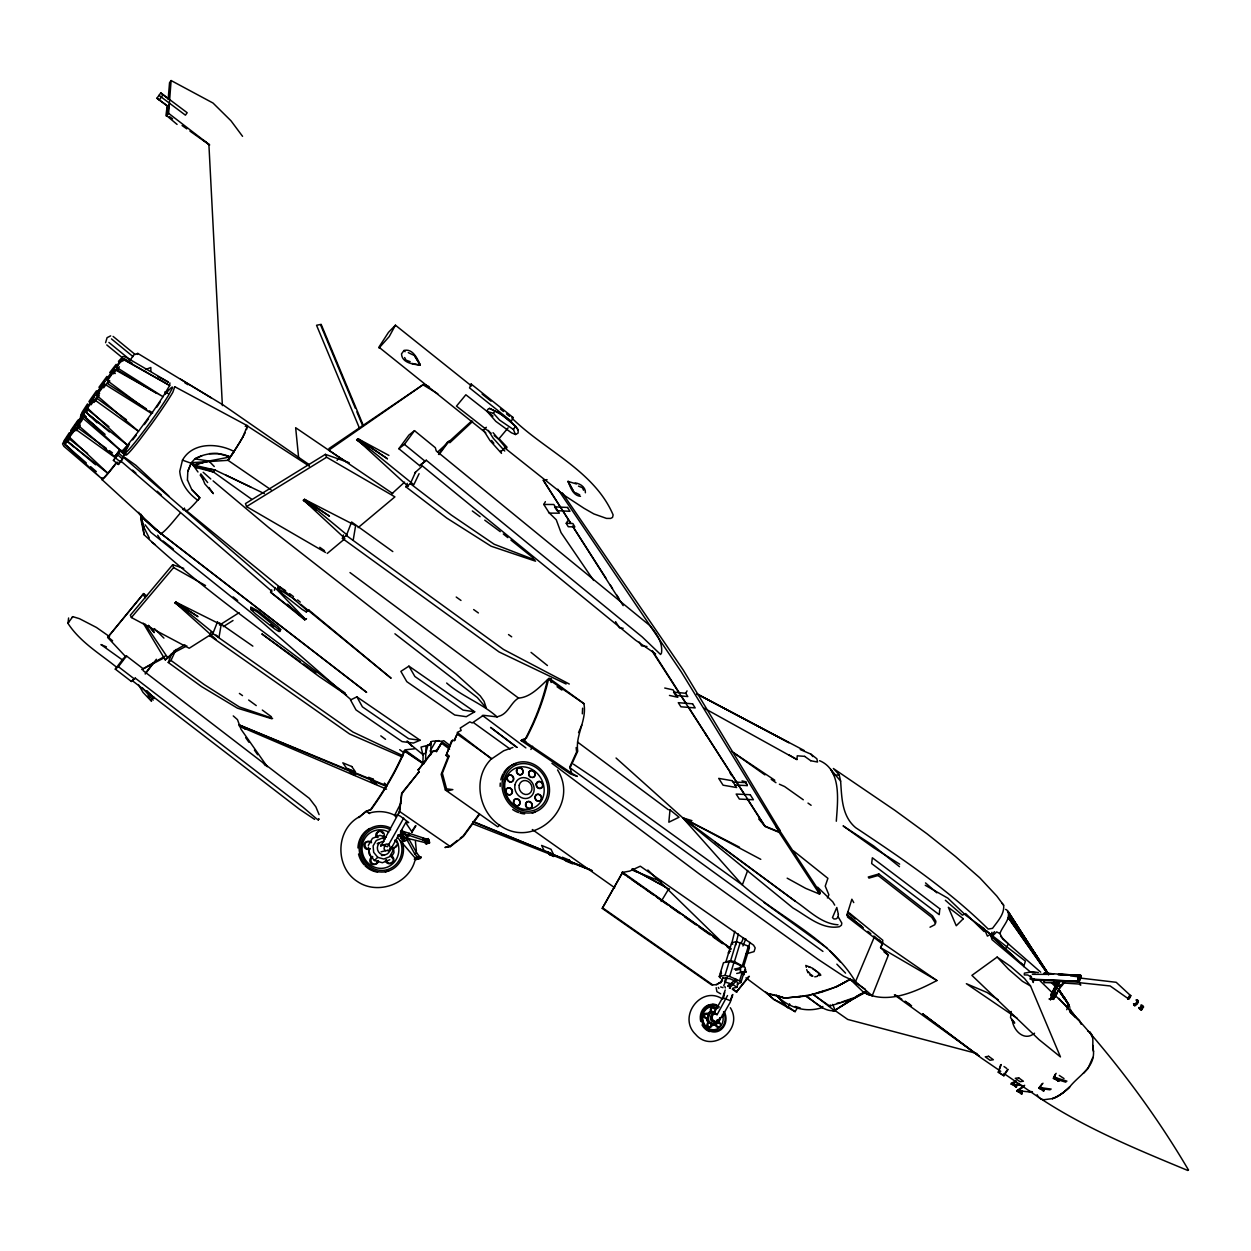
<?xml version="1.0" encoding="UTF-8"?>
<svg xmlns="http://www.w3.org/2000/svg" width="1251" height="1251" viewBox="0 0 1251 1251"><rect width="100%" height="100%" fill="white"/><g stroke="black" fill="none" stroke-linecap="round" stroke-linejoin="round"><path stroke-width="1.5" d="M1137.331 1000.049L1136.831 1002.536M1133.484 1003.771L1134.36 1004.928M1133.906 1004.616L1133.906 1003.755M1134.36 1004.35L1134.688 1006.054L1137.784 1003.067L1138.347 1000.503L1136.799 1000.534M1188.45 1169.92L1187.715 1170.404L1188.45 1169.966C1152.108 1108.089 1107.948 1050.668 1058.846 998.392M1079.801 978.016L1116.189 982.301L1130.638 995.655L1128.308 999.189M1127.855 999.205L1128.324 997.328M67.179 439.601L68.899 435.473L67.757 438.225M85.412 410.828L87.148 406.622L85.991 409.421M1059.409 982.958L1044.382 982.598L1044.444 979.658M551.05 682.499L551.175 678.636M422.885 762.907L423.198 753.602M425.512 761.75L426.012 746.831M430.61 754.979L431.048 741.937M187.415 480.228L187.822 471.361L191.122 463.23L182.474 460.165L179.753 471.314C180.754 483.402 188.135 493.488 197.83 500.291L199.863 497.726L191.856 489.532M424.715 840.156L428.28 838.608L429.765 842.752L426.31 844.05L424.652 841.376M280.662 629.519L279.943 631.458L278.707 631.427L274.798 629.034L255.829 614.132L250.966 609.597L250.779 607.048L258.097 610.988L277.628 626.36L280.662 629.519L279.254 630.504M1058.424 982.254L1058.08 985.475L1061.223 986.476L1061.239 984.646L1053.451 999.346L1049.026 998.955L1050.59 999.705L1058.362 984.99L1061.176 985.897L1053.451 999.346L1050.652 998.454L1058.424 983.755M582.34 713.821L582.622 708.175M583.904 703.609C587.094 720.451 575.21 734.697 577.727 751.21L570.049 767.895L571.691 773.259L577.368 776.433L570.581 774.025L521.057 740.529L525.232 739.091C534.99 720.498 542.684 700.716 547.406 680.137L548.485 679.309L583.904 703.609L549.126 678.183C540.495 686.033 530.737 697.433 518.524 698.074L349.999 572.567M1056.469 984.99L1056.548 988.884M1056.626 987.367L1056.782 984.334M83.598 414.097L85.428 409.327M1053.608 995.937L1053.451 998.986L1056.97 993.654L1054.624 992.903L1054.859 988.353M1050.59 999.705L1050.652 998.454M380.914 846.02L397.208 815.902M1037.11 1094.688A40.376 17.905 -54.7 0 0 1043.866 1099.738L1052.529 1098.597A40.407 17.921 -54.6 0 0 1069.668 1086.978C1078.44 1075.657 1094.453 1068.057 1093.515 1051.481C1091.247 1044.976 1095.876 1034.546 1087.807 1031.027M387.263 850.258L389.999 850.555L390.093 849.101M392.705 493.551L328.841 450.188L328.95 448.562L423.745 384.245L428.999 386.606M105.584 342.696L107.086 337.661L110.667 335.862M518.274 430.078L518.055 433.127L515.49 434.519L511.393 432.768L495.818 421.352L487.28 411.595L487.671 409.468L489.485 408.389L500.541 413.8L515.693 426.294L518.274 430.078C511.018 420.133 500.603 413.362 489.485 408.389M177.079 124.412L166.805 115.811L168.619 113.341L171.106 80.549L213.014 103.035L230.982 120.784L242.553 136.328M1058.768 1081.067L1058.878 1079.801L1054.843 1076.923L1053.702 1078.346L1058.768 1081.067L1053.702 1078.346M166.805 115.811L167.556 106.616M168.166 99.251L169.542 82.691L171.106 80.549M307.605 610.91L306.229 611.88L302.179 609.44L282.757 594.084L277.738 588.345L292.703 598.103L307.605 610.91L308.747 609.8L306.229 611.88M1054.734 1078.206L1054.843 1076.923M1043.866 1090.716L1043.975 1089.433L1039.956 1086.572L1038.815 1087.995L1043.866 1090.716L1038.815 1087.995M1039.847 1087.854L1039.956 1086.572M935.67 923.129L935.857 921.158L932.542 915.888L878.843 873.964L868.21 877.045M704.235 708.222L796.903 759.56L797.262 755.807L804.721 756.355M1021.973 1093.734L1022.083 1092.467L1018.095 1089.652L1016.985 1091.06L1021.973 1093.734L1016.985 1091.06M1016.5 1086.869L1012.528 1084.07L1012.653 1082.834L1011.559 1084.21L1016.5 1086.869L1016.625 1085.633L1013.982 1083.773M1017.97 1090.919L1018.095 1089.652M716.573 1025.195A2.346 2.064 79 0 0 719.935 1026.492A2.346 2.064 79 0 0 719.419 1022.567A2.346 2.064 79 0 0 716.495 1024.585L711.068 1025.492L711.944 1024.334A2.361 2.08 79 0 0 709.364 1022.583L707.941 1022.99A2.361 2.08 79 0 0 707.566 1026.664A2.361 2.08 79 0 0 710.849 1026.289M712.022 1024.944L711.96 1025.554A2.361 2.08 79 0 1 708.692 1026.696A2.361 2.08 79 0 1 708.864 1022.802L707.003 1018.001M836.309 821.235C837.638 801.344 842.001 769.944 819.577 760.686M68.602 617.994L67.976 623.389C79.986 641.888 99.595 653.538 116.437 667.096M399.632 811.492L401.868 793.65L419.085 771.758L401.665 793.197L399.444 811.008L397.896 815.011L399.632 811.492L450.407 846.599L463.464 836.387L479.602 814.276M1077.893 981.128L1078.034 979.924M512.988 417.427L511.409 421.321L469.532 387.888L471.252 384.104L512.988 417.427L511.847 417.834M427.044 842.283L426.075 843.94L427.373 842.236M1033.826 978.61L1033.248 982.504L1032.341 979.877L1078.159 982.129L1080.77 975.436L1044.866 973.278M377.145 861.892L377.27 861.095M378.396 860.594L378.24 861.611A3.941 3.737 76.4 0 1 372.673 863.69A3.941 3.737 76.4 0 1 372.063 857.482L372.861 856.904M515.49 434.519L513.426 429.5L499.54 420.07L493.441 413.268L494.88 411.172M353.22 540.072L355.628 525.592L304.525 499.352L303.368 500.275L316.55 510.361M277.785 589.409L278.082 586.703L279.505 586.688L285.65 590.707M515.224 426.591L513.426 429.5M121.128 450.297L121.472 451.361L82.081 417.474L80.736 415.019L82.253 412.267L86.303 417.036M274.422 590.3L274.939 587.61L305.197 619.057L306.511 618.682L304.759 619.839L270.576 592.192L271.78 589.893M174.718 386.825L172.873 392.173A41.439 2.596 -54.3 0 1 151.027 424.715L139.627 439.899A43.097 2.705 -54.3 0 1 126.101 453.66M745.877 972.23L742.938 972.59L743.141 971.62L745.877 972.23L745.361 970.682M721.843 1016.891L730.287 1002.16L732.851 994.514M727.519 995.546L717.104 1014.67L714.29 1012.497L722.625 997.688L725.205 990.041M719.434 1023.725A2.346 2.064 79 0 0 718.653 1022.849L719.638 1019.221M718.653 1022.849L720.545 1017.72L719.763 1017.861A2.346 2.064 78.6 0 0 720.795 1017.595M101.925 477.913L102.16 479.086A42.331 2.58 -54.3 0 0 107.805 473.363M1062.818 982.973L1078.753 984.021L1080.77 985.1L1079.128 981.456L1080.77 975.436L1058.831 974.138M391.751 855.356L390.656 856.372M548.485 679.309C543.763 699.903 536.069 719.685 526.311 738.293L522.136 739.732L571.691 773.259M279.098 588.377L279.505 586.688M731.507 944.427L734.775 931.213M735.541 945.365L738.356 934.012M747.66 951.417L749.896 942.425M1030.824 975.936L1030.026 979.033L1079.128 981.456L1080.77 975.436L1081.067 978.501M83.285 413.127L83.035 415.41L94.404 425.34M1030.887 972.387L991.98 939.61L990.901 935.92L991.918 932.276M566.077 684L499.086 651.959L342.414 538.43L343.446 534.928M454.692 739.435L457.131 734.04L491.768 758.685M454.285 740.858L457.131 734.04M862.267 926.944L846.99 914.856L851.868 899.219L853.745 902.597M1092.811 1057.439L1087.917 1068.62L1083.475 1073.342M731.679 942.722L725.924 961.769L730.631 960.768L734.446 961.628L743.594 966.632L749.458 947.586L748.379 946.178L736.432 941.643L731.679 942.722L732.773 944.114M730.631 960.768L736.432 941.643M740.623 967.32L740.545 971.167L741.921 972.449L745.096 971.464L745.174 967.617L743.782 966.335L739.748 967.508L739.435 969.478L739.748 967.508M737.058 984.115L740.905 982.567L739.591 980.909L729.661 976.468L733.899 962.566L729.224 961.519L723.469 962.738L719.231 976.578L720.576 978.235M734.446 961.628L740.264 942.503M732.914 988.149L736.839 987.367L738.074 983.286L736.948 981.847L729.865 978.704L722.922 977.829L720.67 982.723L722.922 977.829M739.591 980.909L742.234 972.23M740.905 982.567L744.064 972.168M1000.659 1064.648L998.314 1072.342L1001.269 1064.554M720.936 975.311L721.014 971.511M719.231 976.578L724.986 975.389L729.224 961.519M725.83 977.844L724.579 981.926L732.695 984.24L736.839 987.367M742.515 965.256L748.379 946.178M401.978 756.824L349.561 733.962L209.84 635.774L210.981 632.13M1023.646 966.601L1025.413 961.143L978.016 924.63M109.541 636.634L96.468 627.47L79.47 618.682L72.808 616.665L68.101 622.967M246.572 429.531L247.338 425.95A53.762 4.879 -54.3 0 0 246.588 425.715M501.01 450.735L500.588 451.955L504.935 447.936M535.553 561.183L491.096 546.202L446.81 518.102L405.965 486.889L407.263 483.355M747.676 870.446L742.343 884.942C779.31 917.358 829.601 938.578 855.512 981.675L872.228 995.733L888.398 955.076L880.579 947.664L882.706 943.098L936.905 980.534C915.153 991.965 887.053 1004.96 863.299 992.168M498.555 826.27L497.632 826.755L445.356 789.96L441.15 774.322L447.889 757.355L446.107 755.401L451.392 741.108L455.458 739.748M446.107 755.401L452.612 739.982M1137.331 1001.035L1134.892 1004.725M1140.146 1007.305L1139.724 1009.182M1130.638 996.343L1129.653 998.235M342.414 538.43L346.371 535.537L351.609 521.995L392.814 551.566M209.84 635.774L212.873 633.553L217.58 621.622M447.311 754.29L449.078 756.245L442.354 773.212L446.56 788.849L452.846 789.616L448.077 790.726L445.356 789.96M272.014 718.825L237.455 708.175L201.458 686.533L168.244 662.467L171.622 654.007M1040.691 972.168L1002.723 938.922L999.94 933.606C1002.067 926.256 1012.575 917.749 1006.836 909.993A39.969 12.041 -41.5 0 0 1005.554 909.414M723.719 985.851L727.394 976.937M741.327 943.035L743.532 937.687M742.922 945.975L745.846 938.829M187.728 471.439L191.387 462.698L194.953 458.773L201.833 455.849M874.48 936.608L855.512 981.675L843.549 976.187L817.904 959.236L699.246 873.902L551.91 763.298M1065.868 1082.193L1053.389 1078.346L1056.141 1073.342M1053.389 1078.346L1055.062 1074.39M414.925 860.594C408.686 884.207 377.661 895.263 357.598 881.658C334.517 867.146 335.44 828.944 359.913 816.481M383.588 837.154L384.651 836.684M578.541 732.601L581.778 725.127M1011.215 1011.48L1010.542 1017.61L1014.717 1023.068L1011.527 1019.471M723.797 996.875L724.673 992.543M404.761 750.96L404.245 750.944C395.41 771.773 383.776 791.242 370.546 809.616L365.824 811.367L358.724 817.575L366.324 811.414L371.047 809.678C384.276 791.289 395.926 771.804 404.761 750.96L423.839 763.829M405.965 486.889L410.344 483.652L415.692 471.768M569.721 767.004L576.617 751.992L576.148 747.535M125.491 451.251L127.696 446.935M168.244 662.467L170.98 660.45L176.031 649.535M123.098 360.867L123.614 359.741L121.566 361.43M827.411 897.952L828.881 894.809L825.238 886.115L827.896 878.327L793.822 851.133M1066.712 1009.682L1068.948 1004.913L1058.283 988.618L1069.902 1007.274M419.085 473.691L413.831 484.731L357.551 439.148L356.676 439.852L369.045 449.234M1057.955 985.944L1060.082 981.284L1064.945 982.035L1061.223 986.476M153.764 696.948L150.777 700.404M397.802 835.23L400.82 834.104L403.745 834.573L404.714 832.697L403.447 832.071L402.071 834.73L397.552 836.403M882.799 943.129L880.579 947.664L936.905 980.534M65.975 441.65L65.365 442.885L67.194 438.147M75.044 427.263L76.718 423.933L69.728 435.692M92.558 399.96L95.123 394.831L87.977 406.841L92.339 398.85L95.592 400.961M125.819 656.853L107.649 637.431L143.646 593.584L146.695 596.023M856.513 983.646L850.242 979.252L835.856 987.055L812.728 994.264L829.679 1006.054L830.242 1004.944M822.251 1007.571L805.363 995.843L784.83 998.126L776.464 995.468C788.771 1007.696 805.566 1013.075 822.251 1007.571L822.798 1006.476M868.866 878.139L878.077 875.481L878.843 873.964M395.863 816.825L394.628 815.324L400.82 803.205M102.598 385.73L105.115 380.867L96.077 393.486L96.452 394.393L102.598 385.73L101.988 385.167M530.909 749.49L532.566 746.284M787.176 878.171L805.769 888.413L819.577 894.105L820.281 892.714L779.905 830.977M789.584 1004.209L787.833 1007.571L795.104 1011.668L797.106 1008.384M734.994 785.018L747.16 785.597L745.705 781.75L742.015 780.874M747.16 785.597L745.705 781.75M789.631 1004.146L787.833 1007.587L776.558 995.452L766.738 993.341L745.971 977.86M758.7 818.967L765.065 826.176L779.279 831.962L780.03 830.539L683.265 670.067L562.293 492.925M1056.923 982.676L1050.824 995.343L1057.72 982.27M197.971 471.987L191.387 462.698L228.026 460.321A51.51 4.691 -54.3 0 0 242.897 436.912L245.212 432.643M242.835 436.974L247.479 425.778L175.187 386.934M722.468 980.675L717.026 984.537L711.756 985.022L602.247 908.398L622.638 872.291L731.288 949.024M602.247 908.398L622.638 872.291M685.72 693.289L673.57 692.116L675.649 695.384L687.784 696.557L685.72 693.289L687.049 690.88M436.427 751.82L441.994 741.89L449.547 747.128M543.794 504.45L553.833 504.497L559.353 513.176L549.345 513.113L543.794 504.45L545.389 501.651M403.698 818.045L387.482 846.739L380.992 844.566M389.999 850.555L398.553 835.387M400.445 832.009L406.153 821.891M120.487 462.104L124.521 455.004L122.504 452.518M118.923 463.683L120.534 460.853M549.642 854.746L550.065 853.995L554.177 855.7L553.755 856.45L549.642 854.746L546.624 851.431L550.753 853.135L553.755 856.45M166.039 392.97L167.947 389.671M430.078 751.116L435.801 741.249L438.929 740.576M1020.535 962.785L1023.365 965.35L1005.569 948.883L1008.447 943.911L1000.612 936.295M384.917 844.769L384.01 848.944L385.449 850.711L389.593 850.508L390.703 848.616L389.061 844.566L386.934 843.972L380.585 845.848M391.485 856.888L393.971 852.65L393.518 847.584M368.294 845.426L372.47 838.358L379.944 835.371L386.293 837.169M64.067 441.087L62.55 443.839L63.832 446.263L102.16 479.086L65.115 444.809L63.942 442.573L66.678 439.742L67.961 441.884L107.852 473.3L116.499 462.495M566.234 523.309L572.88 523.528L574.881 526.952L568.251 526.734L566.234 523.309L567.688 520.854M661.169 901.455L668.816 888.726M412.392 830.586L415.441 825.769M411.907 832.259L415.957 825.832M118.329 464.481L122.614 459.039L117.672 454.942L113.403 460.399L118.329 464.481L120.299 461.369M113.403 460.399L117.672 454.942M68.586 622.122L69.337 620.934M337.082 460.337L339.099 457.256L346.621 461.9M119.392 366.809L117.328 369.968L156.688 393.408M230.215 456.943L208.901 461.04L194.859 458.851C205.805 452.721 218.675 451.642 230.215 456.943L228.026 460.321L271.107 489.86M117.969 367.168L113.544 373.83M117.985 453.081L115.155 457.381L120.487 450.047L117.344 453.19L119.517 450M1053.983 989.682L1051.372 993.669L1051.121 998.235L1053.749 994.248M1140.709 1007.54L1141.428 1006.461M250.841 487.124L214.891 469.938L213.514 472.018L196.954 467.749L192.998 465.372L191.528 462.635M196.954 467.749L197.674 466.654L213.514 472.018L251.686 499.258M116.499 365.777L117.141 364.823M1004.35 1074.265L1007.524 1069.511M998.314 1072.342L1003.881 1075.766L1008.134 1069.417M144.146 534.771L140.941 519.587L141.113 515.459L144.146 534.771C203.991 590.925 272.624 637.353 337.395 687.643L345.37 693.163M156.594 407.388L160.144 402.087M1050.136 1089.824L1038.971 1088.292L1041.911 1083.945M1038.971 1088.292L1042.99 1083.21M122.911 452.393L125.084 449.203M128.478 445.247L123.036 453.237L119.643 450.829M441.509 743.188L436.834 750.803L432.783 751.632L418.241 770.006L432.549 751.179L436.599 750.365L441.509 743.188L449.562 749.114M714.165 1011.308L713.899 1011.684A2.346 2.064 78.4 0 1 710.959 1011.574L707.566 1014.749A2.346 2.08 78.7 0 1 707.597 1017.094M129.494 361.086L133.701 355.003L137.782 353.407L211.419 397.974M318.254 819.905L319.005 818.811L318.239 819.905L316.315 818.576L303.149 807.317L135.28 678.136L131.371 681.467L115.28 669.113L123.38 658.433L126.523 655.977L142.63 668.347L143.255 670.708L309.404 798.419L315.846 806.817L319.099 814.604M108.743 380.679L103.692 387.81M109.807 380.851L107.789 383.744L146.258 408.78M80.58 417.474L64.254 442.01A33.886 1.47 -54.3 0 0 74.09 431.079L81.894 420.555M78.062 420.008L70.728 430.485L72.073 432.346M82.41 415.895L78.015 423.495M82.175 414.159L80.471 416.536L82.144 417.912M168.259 106.726L156.922 98.235L160.769 92.902L187.181 112.731L185.429 115.17L159.002 95.342M144.318 424.605L148.541 418.788M156.391 659.261L145.225 674.054M479.352 813.807L463.214 835.903L460.305 838.154M156.922 98.235L168.432 106.523M160.769 92.902L168.932 99.376M83.16 418.037L77.89 425.121L115.608 457.444M398.866 448.718L408.905 435.067L414.503 430.672L435.348 447.717L436.208 450.845L649.801 625.531C656.259 633.037 663.077 642.686 661.482 653.085L660.575 654.492L642.232 636.962L426.263 460.243L419.695 465.7L398.866 448.718L404.433 444.386L414.503 430.672M99.595 393.393L90.932 404.886M94.044 402.462L99.204 395.551M79.657 424.511L74.857 430.923M76.248 430.657L80.267 425.262M438.507 454.332L447.577 442.01M439.085 454.582L449.312 440.712M404.01 350.483L401.508 353.861C401.868 362.946 413.362 364.385 420.289 365.12C417.506 358.756 412.783 348.2 404.01 350.483L405.121 351.687M490.47 759.873C472.55 778.575 478.82 811.258 499.556 825.238M419.695 465.7L426.263 460.243M106.929 376.426L98.97 387.263L100.674 388.701M162.927 94.873L159.237 99.971M508.078 427.889L498.68 439.132L494.161 435.598M115.28 669.113L118.407 666.689L126.523 655.977M145.382 673.288L153.232 662.983M182.474 460.165C192.638 441.963 217.862 442.854 234.203 451.548L230.309 456.865L217.846 453.488L209.574 453.581M131.371 681.467L135.28 678.136M114.513 368.373L105.991 379.694L106.773 380.023L112.887 371.828L111.871 371.813L115.295 373.517M132.637 439.867L136.343 435.129M732.242 989.134L736.417 992.027L748.614 976.499M736.417 992.027L749.38 976.312M1015.515 1087.01L1016.625 1085.633M1020.972 1093.874L1022.083 1092.467M117.203 462.166L114.811 465.169A41.893 2.565 -54.3 0 1 102.035 478.179M1042.849 1090.841L1043.975 1089.433M1057.736 1081.224L1058.878 1079.801M107.649 637.431L143.646 593.584M120.862 360.601L115.092 367.669L120.737 361.883L118.438 361.367L121.472 358.13M84.646 412.533L87.992 408.577M69.462 437.803L67.71 441.462L73.277 446.701M127.493 445.153L138.486 431.329L93.903 399.319L87.523 407.482L88.946 409.546L127.493 445.153A43.55 2.643 -54.2 0 1 121.535 451.298L83.442 415.926L82.222 413.628L85.131 410.578L86.46 412.783L127.461 445.215M1061.301 985.084L1063.35 982.629M183.741 568.361L172.654 564.733L130.354 615.195L131.402 617.525L189.214 648.253L210.309 634.882M180.379 512.941L173.436 521.245A52.292 4.613 -54.4 0 1 160.284 532.957M131.402 617.525L173.608 567.563L172.654 564.733M1013.482 956.389L990.901 935.92L994.529 931.682M328.841 450.188L423.745 384.245M118.126 452.706L115.108 456.083L118.126 452.706L274.97 588.126M728.27 986.586L735.682 978.845M729.38 988.118L736.823 980.424M137.438 354.424L137.782 353.407M124.74 448.968L126.93 446.623M72.011 617.369L72.808 616.665M183.209 509.673L184.491 508.344M123.568 358.865L120.987 360.569L124.084 358.552L132.309 363.337M140.753 514.036L140.941 519.587M122.942 456.599L124.521 455.004M192.998 465.372L208.901 461.04L214.265 466.529M83.52 413.581L84.536 412.549M183.256 509.642L184.569 508.313M66.162 443.104L64.771 444.23L65.224 442.51M728.082 985.553L729.224 984.412L729.958 985.428M123.849 454.457L125.46 452.878M990.901 935.92L991.98 936.546L996.703 931.901L999.94 933.606M1128.949 996.375L1129.778 995.53M1141.616 1009.807L1143.586 1006.836L1142.444 1006.054M143.208 623.123L165.304 659.934L172.622 652.975M484.246 429.249L486.342 427.279M368.435 847.115L369.029 853.901L374.409 860.5L377.771 857.357L383.822 859.046L389.499 856.747L392.658 851.368L392.235 846.552M449.828 442.745L472.612 421.462M447.889 757.355L449.078 756.245M165.304 659.934L176.172 650.332M391.735 493.879L404.605 482.135M414.628 473.003L421.775 466.482M437.506 452.127L471.83 420.821M707.425 1013.92L710.631 1011.089A2.346 2.064 78.4 0 1 712.366 1007.649M707.143 1014.17L711.397 1010.933L707.362 1014.452M376.754 862.815A3.925 3.737 76.4 0 1 371.203 863.659A3.925 3.737 76.4 0 1 371 857.779L368.513 849.32A3.925 3.737 75 0 1 363.947 844.753A3.925 3.737 75 0 1 369.608 842.204L370.499 841.954M369.905 842.455L371.391 841.704M327.246 553.458L344.901 538.696M358.146 527.625L394.909 496.866L326.636 457.24L325.401 454.348L245.477 503.574L246.541 506.592L325.573 552.489M358.021 438.757L387.388 458.742L358.021 438.757L388.936 455.442M216.001 635.023L218.988 637.447L221.146 624.718L175.891 602.122L174.999 602.826L185.461 610.519L175.156 602.701L216.157 639.496M729.427 951.041L728.238 952.793L728.958 953.356M415.395 857.31L414.441 859.187L418.413 858.812M418.225 856.466L417.224 857.232L418.491 858.765L415.692 859.812M419.867 858.78L420.883 856.888L416.849 857.279L418.225 858.937L420.993 857.842L420.821 856.904L418.303 857.779M719.403 1019.565L715.932 1022.255L712.1 1020.034L711.741 1015.108L715.212 1012.419M457.413 840.406L450.188 846.098L444.918 847.49L450.407 846.599M518.524 698.074C511.206 702.374 508.829 711.897 500.932 715.541L497.1 716.901L483.465 715.306L472.221 722.969L469.844 721.874L460.227 728.066L461.166 730.506L457.209 732.429L490.799 758.387M491.174 759.185L503.7 750.772L512.926 747.457M997.156 957.078L971.902 975.373L1038.987 1039.581L1060.457 1056.923L1030.527 985.991L1024.538 978.517L1010.495 966.335L997.156 957.078L1008.462 969.165L1022.505 981.347L1030.527 985.991M1032.513 1092.17L1016.797 1090.7L1024.663 1085.289M1017.282 1091.216L1023.568 1086.884M817.513 975.843C822.235 973.591 814.338 970.244 812.634 968.681M408.921 666.142L400.867 671.38L406.81 681.67L454.754 715.025L466.279 716.698L474.692 711.803L408.921 666.142L414.894 676.51L463.12 710.115L474.692 711.803M471.518 385.965L395.425 325.197L388.529 332.297L378.912 347.152L485.779 432.862M865.379 989.26L850.117 979.283C836.622 987.539 821.125 993.403 805.535 995.593C814.385 1001.081 823.111 1011.903 834.48 1010.636L852.447 999.033M833.275 1011.293L865.583 991.386M219.504 625.125L239.113 612.677M223.288 626.657L233.03 620.496M839.812 1007.164L861.063 993.716M379.022 348.028L389.217 336.582L395.425 325.197M848.96 1000.722L852.244 998.658M246.541 506.592L326.636 457.24M1034.53 1033.185C1024.303 1041.989 1013.06 1030.339 1012.215 1019.612L1013.201 1021.551M716.135 984.709L719.184 982.911M836.262 986.961L850.117 979.283L863.034 991.777L872.228 995.733M426.544 746.081L431.282 743.391L427.936 745.315L425.747 752.821L422.916 754.634L407.623 742.171M142.348 669.144L165.273 656.024M173.467 651.333L184.929 644.765M855.168 997.047L866.427 991.042M865.864 992.184L852.994 999.033L829.679 1006.054M141.91 669.566L164.366 657.713M171.278 654.07L186.821 645.876M498.852 825.676L499.775 825.175M1016.14 1080.833L1011.121 1083.35L1011.293 1084.21L1023.928 1085.821M1011.293 1084.21L1016.328 1081.677M356.879 696.854L350.53 699.981L356.003 709.911L402.103 741.608L413.409 743.063L420.117 740.232L356.879 696.854L362.399 706.846L408.749 738.762L420.117 740.232M1065.774 1006.445L1068.948 1004.913L1058.565 989.134M425.512 839.828L426.763 840.531M708.254 1022.865L709.02 1022.708L706.549 1018.048L708.441 1022.771M470.188 384.557L471.252 384.104M742.938 972.59L746.081 971.261M743.141 972.23L744.705 971.558M741.217 966.491L742.781 965.835M1129.669 995.671L1130.873 995.515M1128.949 999.189L1110.153 985.96L1079.441 982.707M728.942 951.933L730.506 951.292M1135.924 1000.081L1136.815 999.705L1138.019 1001.754L1136.674 1004.318L1134.36 1005.288M1136.674 1000.847L1137.534 1000.487M1134 1005.1L1135.142 1004.6M1140.818 1005.085C1143.789 1004.381 1138.817 1010.98 1138.738 1007.571M1141.694 1005.429C1144.305 1004.662 1141.756 1009.416 1140.146 1009.463L1139.833 1008.087M1141.475 1005.616C1143.649 1004.975 1141.522 1008.932 1140.177 1008.978M1142.476 1006.461L1143.43 1007.102M1140.896 1010.104L1141.788 1009.588M428.28 838.608L427.232 840.422L428.89 843.096M389.827 859.718L382.368 862.721L374.409 860.5M402.384 834.573L403.447 832.744L401.774 830.054L400.695 831.868L402.384 834.573L397.802 836.325M145.46 369.592L150.839 367.497L150.886 371.266M406.606 836.622L409.499 835.512L429.187 842.064L428.89 839.828L401.993 830.977L402.29 833.229L409.499 835.512L409.202 833.26M370.124 848.803L369.577 849.007A3.941 3.737 75 0 1 365.011 844.456A3.941 3.737 75 0 1 370.687 841.892L371.563 842.736M397.771 835.512L404.714 832.697M425.262 843.096L427.842 842.142M414.644 853.729L416.692 852.979L420.571 857.733L418.647 858.436L414.644 853.729L407.154 840.125L402.04 833.932M402.728 833.416L400.82 834.104L400.695 833.072L403.447 832.071M406.231 840.453L403.369 841.485L405.152 840.391L402.071 839.874L400.242 836.528L403.057 837.122L404.558 838.921M407.154 840.125L409.093 839.421L416.692 852.979M400.57 838.076L401.868 837.607L403.369 839.405M417.334 858.186L414.441 859.187M841.954 1001.926L853.557 997.907M504.388 447.045L505.357 446.732M368.701 813.275C377.63 810.367 387.919 811.273 396.067 816.027M119.392 362.29L120.737 361.883M383.072 836.497L383.979 836.247M368.513 849.32L369.952 848.85M371.625 857.31L372.266 856.419M818.06 992.653L823.267 991.292M208.901 461.04L193.342 464.981L214.937 470.048M381.102 851.822L385.449 850.711M836.935 1003.302L840.297 1002.489M930.009 927.21L934.935 924.645L935.107 922.675L931.792 917.405L878.077 875.481M169.901 382.9L169.651 385.543L162.974 396.692A41.58 2.533 -54.3 0 1 151.527 413.502L138.501 431.298L96.749 395.394L104.912 384.307L151.527 413.502L107.414 380.679L115.076 369.733L162.99 396.676L116.562 367.372L121.628 359.584L124.24 359.975L169.683 385.496L124.271 359.553L121.691 359.146L122.817 356.582L125.428 356.895L168.244 381.946M734.196 969.118L739.904 967.899M735.619 970.276L740.045 969.212M720.451 973.372L721.561 973.137M744.798 969.76L745.674 969.572M739.81 972.152L745.096 971.464M736.714 973.466L742.437 972.262M706.784 1013.873A2.346 2.08 78.7 0 0 703.75 1015.187A2.346 2.08 78.7 0 0 705.814 1018.205L707.315 1017.892M715.588 1024.897L716.354 1024.741L711.084 1025.007L715.588 1024.897A2.346 2.064 79 0 1 718.152 1022.599L719.434 1022.692M624.953 874.762L621.794 872.541L629.706 871.103L640.293 866.192L753.54 945.13L755.197 947.898L754.072 951.604L745.956 953.966M814.745 976.828L817.153 976.405M784.784 998.11L776.574 995.436L787.833 1007.571L773.853 999.44L766.738 993.341L784.784 998.11L800.609 996.422M394.628 815.324L397.458 814.901L400.32 816.168L408.702 822.517L405.84 822.923M409.499 835.512L405.887 835.199M839.186 774.807L834.182 775.511L830.68 769.334L840.609 781.109L839.202 774.791L833.354 768.505L894.95 810.398L927.116 833.87L955.608 856.591L979.799 877.827L996.797 896.044L1003.646 905.239C1004.616 914.215 997.375 921.549 992.543 928.351L988.181 929.071C948.477 889.774 901.955 858.499 855.621 827.646C841.782 816.027 841.798 797.559 840.625 781.093M1011.559 1084.21L1012.528 1084.07M546.578 480.04L543.434 480.431L570.706 523.262M795.683 997.25L808.959 995.608L812.853 994.013L834.48 1010.636M547 479.649L543.153 480.118L570.472 522.777M708.144 1014.061L707.706 1013.685A2.361 2.08 78.7 0 0 704.673 1014.999A2.361 2.08 78.7 0 0 706.721 1018.017L707.769 1017.735A2.361 2.08 78.7 0 0 708.488 1014.561L707.988 1014.092M414.581 748.786L404.855 749.865L423.776 763.517M727.91 986.148L728.77 986.069M1032.372 974.341L1049.949 974.357M579.729 494.864L575.554 492.691M138.439 684.61L142.974 692.335L151.512 701.358M711.835 1025.335L716.416 1025.226M408.279 352.626L412.814 354.831M1043.866 973.591L1052.013 973.872M733.086 782.016L745.268 782.579M1058.33 974.889L1063.444 975.186M1031.637 972.48L1035.421 972.715M1016.797 1090.7L1022.505 1091.06M1028.213 1091.419L1032.012 1091.654M1038.33 972.59L1032.294 971.699L1024.381 973.153L1024.288 974.951L1027.697 974.982L1031.59 977.094L1031.59 979.533L1079.488 981.237L1080.285 975.499L1074.859 975.671M1044.1 973.075L1053.717 973.888M1059.472 974.373L1069.089 975.186M838.029 924.786C821.094 923.707 808.631 910.071 795.245 901.205L682.671 817.841L691.975 820.672M1070.559 975.905L1077.783 976.718L1079.128 981.456M623.154 628.315L619.589 627.908L615.555 621.638M646.955 646.517L641.607 645.876L639.183 642.076M1016.531 1084.038L1020.144 1084.508M819.045 975.592L820.828 975.201L819.984 973.903L812.462 968.149L805.785 965.444L806.316 967.336M1040.066 1087.557L1051.215 1089.089M203.553 468.249L214.891 469.938M410.172 361.648L406.012 360.163L404.636 357.551M722.625 997.688L730.303 1000.675L732.226 994.952L732.335 997.016M391.829 847.115A3.925 3.706 75.4 0 0 392.72 847.568L393.674 847.756A3.925 3.706 75.4 0 0 394.847 840.14M411.954 363.416L420.289 365.12L414.175 355.096L420.289 365.12M580.48 496.334C572.989 495.584 570.472 487.311 568.079 481.416L576.508 483.981M575.21 482.933C580.089 483.449 585.828 487.296 585.39 492.769M521.057 740.529L525.842 741.577L522.136 739.732M664.734 688.034L673.101 689.895L677.807 697.292L669.457 695.431M800.249 749.537L810.836 754.103L816.856 758.763L817.544 762.031L810.695 760.733M724.986 975.389L729.661 976.468M578.462 486.107L582.466 487.749L583.56 490.22M976.937 1053.53L847.74 1019.44L834.824 1010.417M487.28 411.595L493.441 413.268M118.376 365.12L116.046 364.479L109.713 372.595L111.808 373.517M384.995 839.077L381.977 838.217L376.285 840.484L373.111 845.879L373.674 852.322L377.771 857.357M720.639 986.914L722.984 987.633M426.7 842.986L400.132 836.591M1054.468 1077.299L1066.947 1081.145M795.292 1006.414L800.374 1008.04M714.446 1013.81L717.104 1014.67M272.609 718.371L239.379 706.956L204.257 684.61L170.98 660.45M325.401 454.348L349.232 462.745M534.787 559.901L494.161 544.232L451.283 515.037L410.344 483.652M473.081 823.956L592.27 870.837M632.834 870.336L661.576 881.705M1187.762 1170.451C1137.503 1149.622 1086.697 1128.793 1041.035 1098.878M808.443 966.663L810.32 967.43M473.034 821.813L566.797 860.109M570.409 861.579L590.237 869.68M239.05 724.861L348.998 770.241M352.594 771.726L368.81 778.419M374.221 780.655L386.84 785.863M473.347 821.563L565.264 859.515M568.877 861.001L592.302 870.665M239.097 724.939L386.496 786.457L384.479 783.142M239.363 726.221L386.528 789.162M193.483 464.825L197.674 466.654L191.387 462.698M779.389 784.221L784.565 786.519L803.298 799.78M733.899 962.566L742.156 966.288M403.197 755.839L353.017 732.07L212.873 633.553M164.788 391.954L168.275 393.612M225.931 475.145L264.383 493.629M760.78 859.343L682.671 817.841L792.993 908.007C807.067 915.998 821.923 929.946 839.343 926.725L841.423 925.224L841.814 923.082L838.061 916.623M782.047 1003.443L773.853 999.44L765.643 991.902M391.031 855.872L392.095 856.263A3.925 3.722 76.5 0 1 392.329 862.768A3.925 3.722 76.5 0 1 386.512 860.36L386.45 859.75M722.781 999.189C701.561 984.646 677.104 1016.656 695.556 1034.327C712.069 1054.046 744.142 1029.276 730.334 1007.743M500.025 825.504C534.787 850.164 580.355 805.925 557.555 769.944M682.671 817.841L739.529 847.224M1069.48 1010.667L1072.17 1012.075L1075.704 1017.079M569.283 684.031L503.559 649.488L346.371 535.537M698.277 694.586L788.974 742.687L696.666 693.773L803.971 750.381M157.97 376.629L168.166 382.055M665.485 886.928L632.302 868.913L669.504 889.352M812.024 976.296L809.663 974.764M106.413 646.876L100.94 644.562L122.817 660.215M173.608 567.563L205.555 585.562M925.255 885.286L947.914 898.202L965.85 915.372L984.24 928.68L987.399 936.108L990.432 934.497L986.695 930.869L984.068 931.51L965.647 913.574L962.379 915.153L945.365 900.267M788.755 754.744L796.918 759.529M720.67 993.841L716.886 991.621L716.182 987.664M174.999 602.826L181.489 606.657M655.602 653.913L635.664 640.262L420.602 464.481M314.642 819.389L299.427 809.194L132.106 680.513M423.182 384.901L437.834 393.784M180.597 379.209L223.053 404.917L309.404 464.809M865.145 992.778L868.413 994.748M303.368 500.275L311.483 505.31M184.741 382.712L187.963 384.729M899.657 864.16L873.761 847.787L843.096 825.895L873.558 845.879L899.5 866.677M356.676 439.852L363.243 444.027M689.098 821.844L682.733 817.779L616.055 758.012M689.098 821.86L682.718 817.794L742.343 884.942L595.492 778.951L573.427 764.142M810.836 974.498L812.931 976.093M247.338 425.95L309.372 466.216M149.463 410.875L152.685 412.955M1017.282 1018.392L966.366 983.693L987.086 992.512L998.282 999.893M175.891 602.122L197.971 616.665L175.734 602.247L213.014 632.599M632.177 869.023L637.04 872.228M1059.284 1075.438L1064.007 1078.565M366.324 811.414L369.577 813.588M895.388 994.967L901.862 999.283M905.098 1001.441L911.572 1005.757M734.274 753.165L774.791 780.233M304.525 499.352L329.466 516.163L304.321 499.524L347.293 535.147M404.245 750.944L423.307 763.814M346.496 695.04L319.224 676.588L261.819 633.882L300.428 661.826M339.099 457.256L295.658 427.717L298.692 458.273M905.145 1001.253L909.977 1004.553M1000.737 1071.325L981.425 1058.096L922.659 1013.795L979.267 1056.172L894.371 994.858M1003.943 1073.53L1040.957 1098.878M1139.536 1008.431L1139.192 1007.54M1141.193 1009.838L1140.49 1009.025M557.055 686.752L561.887 690.067M645.751 889.211L730.6 948.133M732.789 989.009L736.964 991.902M631.724 879.453L641.075 885.958M621.794 872.541L628.612 877.279M219.175 622.732L252.858 646.141M239.394 693.429L242.506 695.603M115.373 457.772L75.123 428.921L68.977 436.755L107.883 473.238M603.076 908.163L712.648 984.834M319.74 547.297L324.431 550.612M884.082 952.027L888.398 955.076M998.908 1072.248L1003.881 1075.766M482.37 715.384L525.873 747.895M628.096 876.982L653.272 894.762M656.415 896.983L667.44 904.77M670.583 906.991L680.028 913.652M684.75 916.999L695.775 924.77M698.918 926.991L709.927 934.778M713.086 936.999L722.531 943.661M727.253 946.991L730.396 949.228M532.316 829.538L614.71 887.757M169.432 116.578L172.591 118.814M182.067 125.522L186.806 128.884M189.964 131.12L208.901 144.537L222.381 405.605M807.99 803.095L811.117 805.3M731.913 751.507L764.924 774.901M771.21 779.357L775.933 782.688M1004.006 1066.509L1006.758 1068.448M446.654 683.03C462.026 696.572 481.948 703.265 497.1 716.901M789.678 1007.79L795.104 1011.668M456.224 597.04L460.978 600.449M473.644 609.55L478.398 612.959M508.516 634.554L511.69 636.837M473.848 722.89L510.111 749.052M152.09 542.387L155.265 544.67M804.69 756.402L810.726 760.702M763.954 902.424L826.958 948.039M78.203 428.061L106.272 448.358M109.384 450.61L112.496 452.862M303.508 664.062L315.862 673.007M97.078 398.428L126.445 419.757M822.939 951.417L569.971 767.77M380.804 735.854L385.527 739.31M399.71 749.693L402.853 752.007M715.228 842.298L795.245 901.205M248.652 700.013L256.252 705.595M262.319 710.068L271.42 716.76M472.331 510.955L480.087 516.71M484.747 520.15L500.259 531.659M125.131 457.678L135.89 465.325L168.854 496.037M577.493 742.015L668.394 809.757M517.054 747.316L490.564 727.41L516.788 747.394M289.591 593.662L293.516 596.618M203.6 140.347L209.683 144.944L168.619 113.341M394.925 633.788L477.319 697.526L486.326 708.05L484.043 701.279L480.259 695.916L455.958 673.976L268.59 527.469L213.092 480.884M270.623 624.593L273.672 626.923M118.407 666.689L134.545 679.09M160.816 533.458L366.652 692.397L155.749 529.517L144.647 519.634L141.175 514.771M270.576 592.192L305.197 619.057L304.759 619.839L287.558 604.217M450.282 745.721L443.73 740.655C440.837 742.547 427.873 738.543 430.97 744.501L421.04 747.082L422.916 754.634M151.778 525.873C179.268 548.908 137.719 516.084 138.798 512.269M350.999 699.716L251.107 612.615L150.918 532.347L145.116 524.826M315.189 509.157L303.571 500.119L343.978 537.57M491.143 433.253L456.474 406.137L465.857 394.769L493.003 416.067M367.747 447.874L357.082 439.539L408.233 486.498M878.64 939.861L881.408 942.034M846.99 914.856L863.362 927.804M867.834 931.323L870.805 933.684M873.777 936.029L879.734 940.736M162.958 540.885L173.436 549.158M505.607 448.609L565.077 495.865L584.123 508.359L593.865 513.926L606.485 518.399L610.629 518.43L612.537 517.429L613.131 514.943C594.506 471.017 545.092 450.532 512.613 418.788M233.139 596.899L237.659 600.496M482.088 394.065L491.017 401.196M500.431 409.061L503.481 411.501M506.514 413.925L509.564 416.364M503.309 534.021L507.843 537.633M510.877 540.057L533.536 558.165M87.586 453.519L69.618 439.148L67.71 441.462L95.623 464.778M531.05 652.381L547.438 665.532M108.946 426.669L88.164 409.968L86.163 412.392L97.187 422.854M404.433 444.386L425.356 461.463M297.566 599.917L300.271 602.122M108.9 342.43L130.026 359.772M106.773 344.932L121.832 357.27M185.82 510.22L290.263 595.711M293.281 598.166L296.284 600.636M300.803 604.327L391.125 678.245L308.7 609.925M1070.84 1012.591L1079.488 1020.816L1081.145 1024.225M113.106 336.41L134.999 354.377M111.448 338.896L133.013 356.598M115.686 458.054L120.628 462.151M849.21 912.886L882.815 940.283L882.299 943.911L847.459 917.014L847.74 911.651M109.462 431.955L86.163 412.392L86.069 410.922M108.227 637.15L112.606 640.809M70.509 449.109L64.771 444.23L86.303 462.917M847.881 912.73L855.168 918.953M742.468 973.888L744.329 974.67L743.954 972.418M86.335 417.693L83.035 415.41L105.084 434.378M121.034 461.197L271.967 591.41M90.604 466.639L96.343 471.627M925.521 882.909L936.858 892.823M233.249 715.916L237.471 719.622L241.052 729.302L267.307 766.722M203.178 472.284L210.794 479.008M1005.569 948.883L991.965 936.561M157.188 491.221L161.426 495.021M132.59 470.126L135.874 473.066M1069.621 1011.824L1079.488 1020.816M1039.972 980.737L1053.311 993.732M101.988 479.586L160.769 533.489M1054.593 994.905L1066.743 1006.492L1075.25 1017.016M250.794 608.111L253.281 610.457M154.436 698.511L146.93 690.693M153.169 700.185L142.63 688.05M147.681 696.056L149.885 698.121M775.855 826.583L780.03 830.539M98.141 392.361L96.499 390.812L91.167 398.35L88.977 401.555L90.353 403.479M817.654 887.194L832.759 901.815L834.714 905.13M548.563 512.269L556.242 519.759L561.027 532.613L593.631 580.433M647.862 869.992L721.999 942.269M1051.387 982.692L1055.156 986.382M501.51 453.378L489.954 440.508L483.136 429.64M507.093 447.264L498.899 438.538M506.608 448.687L493.066 432.674M504.763 451.064L493.175 438.178L488.297 430.391M154.405 628.612L163.928 638.104M817.56 889.977L820.281 892.714M279.989 630.535L257.956 612.505L252.17 608.658L250.888 608.596L250.966 609.597M808.177 971.683L809.991 973.544M836.856 964.161L845.567 973.137M1089.793 1032.169L1092.592 1037.142L1089.871 1032.169M829.601 950.807L840.156 961.894M1058.674 990.401L1064.961 998.095M407.122 740.92L411.61 746.018M143.067 594.757L145.523 597.697M810.82 754.134L812.853 756.574M148.369 625.469L154.326 632.631L148.462 625.406M1002.082 903.363L1003.646 905.239M403.964 833.229L409.093 839.421M397.365 837.279L416.208 859.281M491.58 440.477L493.817 443.261M207.666 482.605L200.832 473.848L204.789 483.824L213.342 493.645L208.948 487.468M742.703 971.964L743.813 973.481M732.226 982.707L733.336 984.224M384.401 783.517L386.496 786.457M200.16 475.083L203.46 479.727M1053.827 982.285L1056.063 985.444L1053.889 982.082M245.665 737.621L248.949 742.281M254.422 750.084L257.69 754.744M263.163 762.531L265.353 765.659M1047.165 973.262L1008.103 917.421L1048.244 974.373L1008.4 912.088L1048.698 974.451M1060.567 992.403L1067.259 1001.973M70.572 434.738L69.243 432.815L64.223 440.524L65.365 442.729M1047.697 973.106L1008.572 915.388L1048.479 974.529M1054.218 982.723L1056.391 985.929M377.865 837.576L377.286 836.731A3.925 3.722 74.4 0 1 378.521 831.649A3.925 3.722 74.4 0 1 383.51 832.619A3.925 3.722 74.4 0 1 383.15 837.889M377.567 837.451L376.207 837.044A3.925 3.722 74.4 0 1 379.6 831.383M1053.874 982.52L1056.032 985.725M1059.269 990.511L1068.964 1004.913M557.821 489.172L681.216 671.787L779.279 831.962M406.669 824.081L412.095 832.118M88.837 405.903L87.492 403.901L82.378 411.751L83.551 414.018M145.147 624.093L167.9 658.01M1048.51 973.919L1008.666 913.59L1047.728 973.356M808.068 972.84L806.692 969.619M1060.395 992.731L1064.617 999.205M819.577 894.105L779.17 832.4L764.861 826.411L747.003 798.513M1053.999 982.66L1056.11 985.944M1060.348 992.496L1064.601 999.064M157.689 535.225L160.785 540.01M765.065 826.176L652.537 651.755M572.567 526.061L606.203 578.587M610.394 585.155L612.505 588.439M616.712 594.991L618.807 598.275M652.428 650.801L678.699 691.834M681.858 696.744L686.064 703.312M689.207 708.238L744.908 795.229M1007.79 910.884L1048.385 974.638M572.817 526.546L623.154 605.625M704.938 732.93L707.003 736.213M729.661 772.352L731.71 775.636M718.293 987.399L718.918 988.462M143.615 526.765L149.307 538.039M544.294 850.899L541.62 845.426L551.034 849.304L553.661 854.777M418.022 769.553L419.304 772.211M187.509 480.149L191.763 489.61L199.769 497.804A53.777 4.863 -54.3 0 1 185.742 510.236M1070.246 1008.978L1071.012 1010.714M729.786 986.93L730.349 988.227M832.666 1004.397L835.387 1010.871M363.384 425.637L321.147 324.353L316.55 325.276L359.584 428.483M320.584 324.885L355.393 408.358M356.879 411.907L362.806 426.122M706.236 1018.158L707.941 1022.99M1043.756 980.706L1044.382 982.598M724.908 986.632L725.33 987.915M142.708 524.122L144.35 529.345M144.412 529.376L141.035 515.521M73.981 427.858L74.216 428.937M422.979 838.154L423.307 840.531M1092.702 1045.336L1093.53 1051.497M415.41 841.298L416.38 851.008M386.278 859.797L385.417 860.641A3.925 3.722 76.6 0 0 391.61 862.737M1077.783 976.718L1078.159 982.129M535.084 812.055A26.193 23.05 63.1 0 1 532.254 813.119M524.654 813.901A26.193 23.05 63.1 0 1 519.994 813.056M518.477 812.556A26.193 23.05 63.1 0 1 512.66 809.553M500.165 786.41A26.193 23.05 63.1 0 1 500.275 783.079M500.807 779.842A26.193 23.05 63.1 0 1 503.043 773.884M503.825 772.539A26.193 23.05 63.1 0 1 510.236 766.034M511.518 765.268A26.193 23.05 63.1 0 1 515.725 763.579M538.258 801.359A3.597 3.159 63.7 0 1 535.162 796.136A3.597 3.159 63.7 0 1 540.573 795.792A3.597 3.159 63.7 0 1 539.087 801.297M513.442 801.25A3.612 3.19 63.5 0 1 518.665 799.874A3.612 3.19 63.5 0 1 518.102 805.707A3.612 3.19 63.5 0 1 513.363 802.157M530.971 777.403A3.597 3.143 62.7 0 1 528.61 774.744M528.563 772.93A3.597 3.143 62.7 0 1 533.942 771.82A3.597 3.143 62.7 0 1 532.645 777.543M377.599 872.15A23.237 22.065 75.6 0 1 365.042 865.801M364.01 864.707A23.237 22.065 75.6 0 1 358.537 853.98M357.958 847.928A23.237 22.065 75.6 0 1 369.624 828.506M388.936 870.665A23.237 22.065 75.6 0 1 385.277 871.853M402.04 841.141A23.269 22.08 75.6 0 1 383.588 871.978A23.269 22.08 75.6 0 1 359.459 844.55A23.269 22.08 75.6 0 1 390.437 827.959M400.257 840.797A21.642 20.532 75.6 0 1 383.729 870.336A21.642 20.532 75.6 0 1 361.054 844.55A21.642 20.532 75.6 0 1 390.625 829.835M390.234 848.522A6.771 6.411 75.5 0 1 383.619 854.902A6.771 6.411 75.5 0 1 377.364 847.803A6.771 6.411 75.5 0 1 383.994 841.438M391 856.544A3.925 3.722 76.6 0 1 391.751 857.216M392.329 858.045A3.925 3.722 76.6 0 1 392.673 859.015M392.626 861.032A3.925 3.722 76.6 0 1 392.22 861.955M380.57 831.571A3.925 3.722 74.4 0 1 382.775 833.526M394.644 840.891A3.909 3.706 75.4 0 1 395.394 841.548M396.254 845.363A3.909 3.706 75.4 0 1 393.549 847.975M396.661 840.375A19.344 18.358 75.6 0 1 383.635 868.163A19.344 18.358 75.6 0 1 362.227 845.801A19.344 18.358 75.6 0 1 388.748 832.103M384.698 854.761A6.755 6.411 75.6 0 1 381.461 855.481M377.239 843.753A6.755 6.411 75.6 0 1 378.6 842.767M709.645 1031.606A13.933 12.26 78.8 0 1 702.03 1024.882M700.748 1021.488A13.933 12.26 78.8 0 1 709.223 1004.819M712.413 1004.459A13.933 12.26 78.8 0 1 718.59 1006.539M724.235 1011.559A13.933 12.275 78.8 0 1 717.058 1031.622A13.933 12.275 78.8 0 1 701.326 1017.657A13.933 12.275 78.8 0 1 716.667 1004.834M723.5 1012.012A12.963 11.415 78.8 0 1 715.853 1030.887A12.963 11.415 78.8 0 1 702.343 1015.452A12.963 11.415 78.8 0 1 719.247 1007.149M719.2 1018.846A4.05 3.565 78.7 0 1 713.586 1020.816A4.05 3.565 78.7 0 1 713.868 1014.139A4.05 3.565 78.7 0 0 710.459 1018.971A4.05 3.565 78.7 0 0 715.744 1021.598M717.542 1019.8A5.395 4.738 78.8 0 1 711.366 1023.24A5.395 4.738 78.8 0 1 708.566 1015.828A5.395 4.738 78.8 0 1 715.228 1013.685M713.852 1008.384A2.346 2.064 78.4 0 1 714.196 1008.885M719.137 1026.539A2.346 2.064 79 0 1 715.65 1025.382M707.284 1017.563A2.346 2.08 78.7 0 1 706.846 1017.923M721.749 1016.203A2.346 2.064 78.6 0 1 721.233 1017.235M710.036 1023.052A2.361 2.08 79 0 1 710.803 1023.943M722.437 1014.248A2.346 2.064 78.6 0 1 721.233 1017.626M717.026 1020.175A4.05 3.565 78.7 0 1 716.463 1020.988M722.765 1015.624A11.587 10.196 78.8 0 1 713.086 1029.792A11.587 10.196 78.8 0 1 702.953 1014.921A11.587 10.196 78.8 0 1 717.886 1008.462M1052.513 1098.597A40.407 17.936 -54.7 0 0 1069.668 1086.978A40.407 17.921 -54.7 0 1 1052.435 1098.597M125.522 451.204A41.267 2.58 -54.3 0 0 138.361 438.131L145.585 428.608A39.672 2.486 -54.3 0 0 168.447 395.425L172.31 388.217A41.283 2.58 -54.3 0 0 165.101 394.409M127.586 447.076A39.688 2.486 -54.2 0 1 129.463 443.933M242.929 436.865A51.526 4.66 -54.3 0 1 228.135 460.165M245.227 426.356A53.777 4.879 -54.3 0 1 247.479 425.778M670.004 809.85L668.832 822.22L679.058 817.231L670.004 809.85M939.798 908.773L939.22 914.669L871.65 863.565L872.338 857.779L939.798 908.773M838.358 914.387L837.982 917.421L836.059 918.891L833.964 919L832.478 917.593L836.794 907.475L838.358 914.387M166.962 107.555L165.93 115.764L167.9 113.106L168.932 104.896L166.962 107.555M715.337 1010.464L714.821 1011.496A2.346 2.064 78.4 0 1 711.882 1011.387L711.538 1010.902A2.346 2.064 78.4 0 1 713.023 1007.462A2.346 2.064 78.4 0 1 715.337 1010.464M963.301 918.734L956.249 925.756L948.336 907.288L963.301 918.734M988.603 1056.297L985.272 1056.829L990.026 1060.254L993.357 1059.738L988.603 1056.297M1018.674 1077.83L1015.296 1078.315L1020.018 1081.708L1023.396 1081.239L1018.674 1077.83M567.532 507.453L554.584 506.858L557.008 510.689L569.956 511.284L567.532 507.453M750.225 794.713L736.182 794.072L739.372 799.076L753.399 799.733L750.225 794.713M692.569 703.813L678.292 702.687L680.904 706.799L695.165 707.91L692.569 703.813M732.257 780.718L718.715 778.388L723.078 785.19L736.589 787.52L732.257 780.718M243.022 727.019L239.613 725.627L245.165 728.911L243.022 727.019M351.766 766.519L342.805 762.813L346.511 768.161L355.44 771.851L351.766 766.519M569.346 860.141L562.309 857.232L565.765 861.001L572.77 863.909L569.346 860.141M373.064 779.107L368.67 777.293L372.266 782.579L376.645 784.393L373.064 779.107M352.266 770.913L348.325 769.287L351.422 773.79L355.347 775.417L352.266 770.913M573.849 491.924L568.079 481.416L573.849 491.924M502.636 779.076A26.24 23.065 63.1 0 0 532.691 812.571A26.24 23.065 63.1 0 0 541.98 770.616A26.24 23.065 63.1 0 0 502.636 779.076M504.262 779.639A24.395 21.455 63.1 0 0 532.207 810.804A24.395 21.455 63.1 0 0 540.87 771.789A24.395 21.455 63.1 0 0 504.262 779.639M505.201 781.14A21.799 19.172 63.1 0 0 530.174 809.006A21.799 19.172 63.1 0 0 537.93 774.15A21.799 19.172 63.1 0 0 505.201 781.14M516.772 770.069A3.597 3.159 62.4 0 0 520.885 774.682A3.597 3.159 62.4 0 0 522.183 768.958A3.597 3.159 62.4 0 0 516.772 770.069M516.475 770.241A3.597 3.159 62.4 0 0 520.588 774.854A3.597 3.159 62.4 0 0 521.886 769.115A3.597 3.159 62.4 0 0 516.475 770.241M525.889 803.752A3.597 3.174 63.8 0 0 530.002 808.365A3.597 3.174 63.8 0 0 531.3 802.595A3.597 3.174 63.8 0 0 525.889 803.752M525.576 803.908A3.597 3.174 63.8 0 0 529.689 808.521A3.597 3.174 63.8 0 0 530.987 802.751A3.597 3.174 63.8 0 0 525.576 803.908M513.754 801.109A3.612 3.19 63.5 0 0 517.867 805.722A3.612 3.19 63.5 0 0 519.181 799.952A3.612 3.19 63.5 0 0 513.754 801.109M536.523 783.736A3.581 3.143 63.2 0 0 540.604 788.333A3.581 3.143 63.2 0 0 541.902 782.594A3.581 3.143 63.2 0 0 536.523 783.736M536.21 783.892A3.581 3.143 63.2 0 0 540.307 788.49A3.581 3.143 63.2 0 0 541.589 782.751A3.581 3.143 63.2 0 0 536.21 783.892M528.86 772.79A3.597 3.143 62.7 0 0 532.957 777.387A3.597 3.143 62.7 0 0 534.255 771.664A3.597 3.143 62.7 0 0 528.86 772.79M506.045 790.1A3.612 3.19 62.9 0 0 510.173 794.729A3.612 3.19 62.9 0 0 511.487 788.959A3.612 3.19 62.9 0 0 506.045 790.1M505.732 790.257A3.612 3.19 62.9 0 0 509.861 794.87A3.612 3.19 62.9 0 0 511.174 789.115A3.612 3.19 62.9 0 0 505.732 790.257M507.312 777.231A3.612 3.174 62.4 0 0 511.424 781.844A3.612 3.174 62.4 0 0 512.738 776.105A3.612 3.174 62.4 0 0 507.312 777.231M506.999 777.387A3.612 3.174 62.4 0 0 511.127 782.016A3.612 3.174 62.4 0 0 512.441 776.261A3.612 3.174 62.4 0 0 506.999 777.387M515.037 784.627A10.712 9.429 63.1 0 0 527.281 798.341A10.712 9.429 63.1 0 0 531.128 781.234A10.712 9.429 63.1 0 0 515.037 784.627M519.212 785.221A7.193 6.318 63.1 0 0 527.422 794.416A7.193 6.318 63.1 0 0 530.002 782.954A7.193 6.318 63.1 0 0 519.212 785.221M535.303 796.543A3.597 3.159 63.7 0 0 539.4 801.14A3.597 3.159 63.7 0 0 540.682 795.401A3.597 3.159 63.7 0 0 535.303 796.543"/></g></svg>
